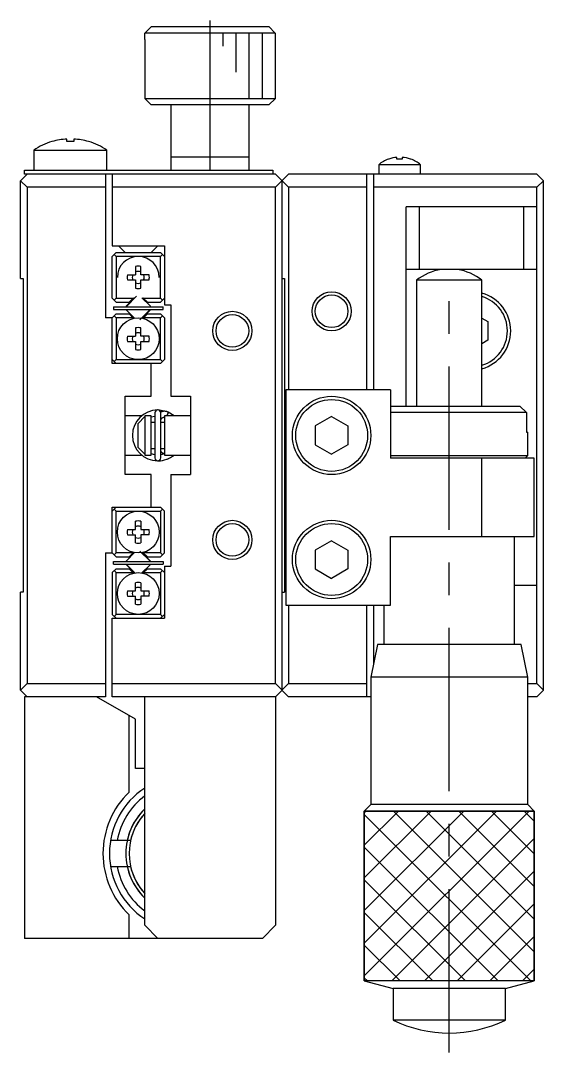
# Model space of a CAD drawing. Extents: x -26 to 379, y 1 to 259.
# Drawn here: x 36.3 to 76.3, y 107.7 to 186.7 of the extents above; entities that cross this region are included whole.
import ezdxf

# ---------------------------------------------------------------- set-up
doc = ezdxf.new("R2010")
doc.units = 0
doc.header["$LTSCALE"] = 10
doc.linetypes.add('CENTER', pattern=[2, 1.25, -0.25, 0.25, -0.25])
doc.layers.get('0').update_dxf_attribs({"linetype": 'CONTINUOUS'})
doc.layers.add('CENTER', color=1, linetype='CENTER')

msp = doc.modelspace()

# ---------------------------------------------------------------- linework, layer by layer
at = {"color": 7, "linetype": 'CONTINUOUS'}
for p, q in [((45.778796, 185.758341), (46.280584, 186.258341)), ((55.746745, 185.758341), (45.778796, 185.758341)), ((45.778796, 185.258341), (45.778796, 185.758341)), ((46.280584, 186.258341), (55.244958, 186.258341)), ((55.244958, 186.258341), (55.746745, 185.758341)), ((55.746745, 185.758341), (55.746745, 185.258341)), ((45.762771, 185.258341), (45.762771, 180.758341)), ((45.762771, 185.258341), (45.778796, 185.258341)), ((55.746745, 185.258341), (55.762771, 185.258341)), ((55.762771, 180.758341), (55.762771, 185.258341)), ((45.762771, 180.758341), (55.762771, 180.758341)), ((45.762771, 180.758341), (46.262771, 180.258341)), ((55.262771, 180.258341), (46.262771, 180.258341)), ((47.762771, 180.258341), (47.762771, 175.258341)), ((53.762771, 175.258341), (53.762771, 180.258341)), ((55.262771, 180.258341), (55.762771, 180.758341)), ((38.663632, 177.451545), (38.660623, 177.457714)), ((39.802771, 177.451545), (39.802771, 177.644802)), ((40.322771, 177.451545), (39.802771, 177.451545)), ((40.322771, 177.644802), (40.322771, 177.451545)), ((41.464918, 177.457714), (41.46191, 177.451545)), ((37.262771, 176.800804), (42.862771, 176.800804)), ((37.262771, 176.800804), (37.262771, 175.258341)), ((42.862771, 175.258341), (42.862771, 176.800804)), ((53.762771, 176.258341), (47.762771, 176.258341)), ((65.062771, 176.109404), (65.062771, 176.242289)), ((65.462771, 176.242289), (65.462771, 176.109404)), ((63.662771, 175.679278), (63.662771, 174.958341)), ((66.862771, 175.679278), (63.662771, 175.679278)), ((64.436635, 176.109404), (64.412771, 176.109404)), ((65.462771, 176.109404), (65.062771, 176.109404)), ((66.112771, 176.109404), (66.088906, 176.109404)), ((66.862771, 174.958341), (66.862771, 175.679278)), ((36.262771, 174.458341), (36.762771, 174.958341)), ((36.562771, 174.958341), (36.562771, 175.258341)), ((36.562771, 175.258341), (55.562771, 175.258341)), ((55.762771, 174.958341), (36.562771, 174.958341)), ((42.762771, 174.958341), (42.762771, 163.958341)), ((43.262771, 174.958341), (43.262771, 169.458341)), ((55.562771, 175.258341), (55.562771, 174.958341)), ((55.762771, 174.958341), (56.762771, 173.958341)), ((55.762771, 173.958341), (56.762771, 174.958341)), ((75.762771, 174.958341), (56.762771, 174.958341)), ((62.762771, 158.458341), (62.762771, 174.958341)), ((63.262771, 174.958341), (63.262771, 158.458341)), ((75.762771, 174.958341), (76.262771, 174.458341)), ((36.262771, 166.958341), (36.262771, 174.458341)), ((36.762771, 173.958341), (36.262771, 174.458341)), ((36.762771, 173.958341), (36.762771, 135.958341)), ((42.762771, 173.958341), (36.762771, 173.958341)), ((55.762771, 173.958341), (43.262771, 173.958341)), ((55.762771, 135.958341), (55.762771, 173.958341)), ((56.262771, 135.458341), (56.262771, 174.458341)), ((62.762771, 173.958341), (56.762771, 173.958341)), ((56.762771, 173.958341), (56.762771, 158.458341)), ((75.762771, 173.958341), (63.262771, 173.958341)), ((75.762771, 173.958341), (76.262771, 174.458341)), ((75.762771, 135.958341), (75.762771, 173.958341)), ((76.262771, 135.458341), (76.262771, 174.458341)), ((65.762771, 157.208341), (65.762771, 172.458341)), ((75.762771, 172.458341), (65.762771, 172.458341)), ((66.762771, 172.458341), (66.762771, 167.658341)), ((74.762771, 167.658341), (74.762771, 172.458341)), ((43.262771, 169.458341), (47.262771, 169.458341)), ((43.762771, 169.458341), (44.262771, 168.958341)), ((46.262771, 168.958341), (46.762771, 169.458341)), ((47.262771, 169.458341), (47.262771, 164.958341)), ((43.562771, 168.958341), (43.262771, 168.658341)), ((43.262771, 165.458341), (43.262771, 168.658341)), ((43.412771, 168.808341), (43.562771, 168.658341)), ((43.562771, 168.958341), (46.962771, 168.958341)), ((43.562771, 168.658341), (43.562771, 165.458341)), ((46.962771, 168.658341), (43.562771, 168.658341)), ((47.262771, 168.658341), (46.962771, 168.958341)), ((46.962771, 168.658341), (47.112771, 168.808341)), ((46.962771, 165.458341), (46.962771, 168.658341)), ((45.062771, 167.884476), (45.062771, 167.258341)), ((45.462771, 167.258341), (45.462771, 167.884476)), ((75.762771, 167.658341), (65.762771, 167.658341)), ((36.262771, 166.958341), (36.462771, 166.958341)), ((36.462771, 166.958341), (36.462771, 142.958341)), ((44.436635, 167.258341), (45.062771, 167.258341)), ((44.436635, 166.858341), (45.062771, 166.858341)), ((45.062771, 166.858341), (45.062771, 166.232205)), ((46.088906, 167.258341), (45.462771, 167.258341)), ((45.462771, 166.858341), (46.088906, 166.858341)), ((45.462771, 166.232205), (45.462771, 166.858341)), ((56.262771, 166.958341), (56.462771, 166.958341)), ((56.462771, 166.958341), (56.462771, 142.958341)), ((71.562767, 166.830832), (66.562775, 166.830832)), ((66.562775, 166.830832), (66.562775, 157.208341)), ((71.562767, 157.208341), (71.562767, 166.830832)), ((43.262771, 165.458341), (43.562771, 165.158341)), ((43.562771, 165.458341), (43.412771, 165.308341)), ((43.562771, 165.458341), (44.863722, 165.458341)), ((43.562771, 165.158341), (44.563722, 165.158341)), ((44.36121, 164.832084), (45.139027, 165.609902)), ((44.977709, 165.483939), (44.36121, 164.86744)), ((44.904378, 165.498996), (44.563718, 165.158345)), ((46.164332, 164.86744), (45.547832, 165.483939)), ((45.961819, 165.158341), (45.621164, 165.498996)), ((45.661819, 165.458341), (46.962771, 165.458341)), ((45.961819, 165.158341), (46.962771, 165.158341)), ((47.112771, 165.308341), (46.962771, 165.458341)), ((47.262771, 165.458341), (46.962771, 165.158341)), ((43.362771, 164.808341), (47.162771, 164.808341)), ((43.362771, 164.808341), (43.362771, 164.608341)), ((43.362771, 164.608341), (47.162771, 164.608341)), ((44.36121, 164.549242), (44.977709, 163.932742)), ((46.164332, 164.584597), (45.386514, 163.806779)), ((45.547832, 163.932742), (46.164332, 164.549242)), ((47.162771, 164.608341), (47.162771, 164.808341)), ((47.262771, 164.958341), (47.762771, 164.958341)), ((47.762771, 164.958341), (47.762771, 157.958341)), ((43.262771, 163.958341), (42.762771, 163.958341)), ((43.562771, 164.258341), (43.262771, 163.958341)), ((43.262771, 160.458341), (43.262771, 163.958341)), ((43.412771, 164.108341), (43.562771, 163.958341)), ((43.562771, 164.258341), (44.563722, 164.258341)), ((43.562771, 163.958341), (43.562771, 160.758341)), ((44.863722, 163.958341), (43.562771, 163.958341)), ((44.904378, 163.917685), (44.563722, 164.258341)), ((45.961819, 164.258341), (45.621164, 163.917686)), ((46.962771, 163.958341), (45.661819, 163.958341)), ((45.961819, 164.258341), (46.962771, 164.258341)), ((47.262771, 163.958341), (46.962771, 164.258341)), ((46.962771, 163.958341), (47.112771, 164.108341)), ((46.962771, 160.758341), (46.962771, 163.958341)), ((47.262771, 163.958341), (47.262771, 160.758341)), ((71.562767, 163.939838), (72.012771, 163.680028)), ((72.012771, 163.680028), (72.012771, 162.236653)), ((45.062771, 163.184476), (45.062771, 162.558341)), ((45.462771, 162.558341), (45.462771, 163.184476)), ((44.436635, 162.558341), (45.062771, 162.558341)), ((44.436635, 162.158341), (45.062771, 162.158341)), ((45.062771, 162.158341), (45.062771, 161.532205)), ((46.088906, 162.558341), (45.462771, 162.558341)), ((45.462771, 162.158341), (46.088906, 162.158341)), ((45.462771, 161.532205), (45.462771, 162.158341)), ((72.012771, 162.236653), (71.562767, 161.976843)), ((43.262771, 160.758341), (43.562771, 160.458341)), ((46.962771, 160.458341), (43.262771, 160.458341)), ((43.562771, 160.758341), (43.412771, 160.608341)), ((43.562771, 160.758341), (46.962771, 160.758341)), ((46.262771, 157.958341), (46.262771, 160.458341)), ((47.112771, 160.608341), (46.962771, 160.758341)), ((47.262771, 160.758341), (46.962771, 160.458341)), ((44.262771, 157.958341), (46.262771, 157.958341)), ((44.262771, 151.958341), (44.262771, 157.958341)), ((47.762771, 157.958341), (49.262771, 157.958341)), ((49.262771, 157.958341), (49.262771, 151.958341)), ((56.562771, 158.458341), (56.562771, 141.958341)), ((64.562771, 158.458341), (56.562771, 158.458341)), ((64.562771, 158.458341), (64.562771, 153.208341)), ((64.562771, 157.208341), (74.471098, 157.208341)), ((74.471098, 157.208341), (74.978851, 156.708341)), ((45.519736, 156.458341), (44.262771, 156.458341)), ((45.262771, 155.874856), (45.762771, 156.404024)), ((46.262771, 156.458341), (45.762771, 156.458341)), ((45.762771, 156.458341), (45.762771, 153.458341)), ((46.262768, 156.373495), (46.537713, 156.442494)), ((46.262771, 153.458341), (46.262771, 156.458341)), ((46.537771, 156.683341), (46.537771, 153.233341)), ((47.551463, 156.740359), (46.792469, 156.906788)), ((46.988909, 156.752545), (46.978153, 156.748081)), ((46.987771, 153.233341), (46.987771, 156.683341)), ((47.022361, 156.765146), (46.988909, 156.752545)), ((47.056388, 156.776057), (47.022361, 156.765146)), ((47.090906, 156.785254), (47.056388, 156.776057)), ((47.125831, 156.792714), (47.090906, 156.785254)), ((47.161078, 156.798419), (47.125831, 156.792714)), ((47.196561, 156.802356), (47.161078, 156.798419)), ((47.232193, 156.804514), (47.196561, 156.802356)), ((47.267888, 156.804889), (47.232193, 156.804514)), ((47.262771, 156.458341), (47.262771, 153.458341)), ((49.262771, 156.458341), (47.262771, 156.458341)), ((47.303559, 156.803479), (47.267888, 156.804889)), ((47.339118, 156.800288), (47.303559, 156.803479)), ((47.37448, 156.795322), (47.339118, 156.800288)), ((47.409556, 156.788594), (47.37448, 156.795322)), ((47.444263, 156.780119), (47.409556, 156.788594)), ((47.478514, 156.769916), (47.444263, 156.780119)), ((47.457917, 156.474184), (47.450178, 156.458341)), ((47.465627, 156.490464), (47.457917, 156.474184)), ((47.552042, 156.74016), (47.46085, 156.458339)), ((47.473255, 156.507069), (47.465627, 156.490464)), ((47.480751, 156.523889), (47.473255, 156.507069)), ((47.512224, 156.758012), (47.478514, 156.769916)), ((47.488064, 156.54081), (47.480751, 156.523889)), ((47.495145, 156.557719), (47.488064, 156.54081)), ((47.501946, 156.574502), (47.495145, 156.557719)), ((47.508422, 156.591047), (47.501946, 156.574502)), ((47.514529, 156.607242), (47.508422, 156.591047)), ((47.543577, 156.745193), (47.512224, 156.758012)), ((47.520227, 156.622979), (47.514529, 156.607242)), ((47.525476, 156.638152), (47.520227, 156.622979)), ((47.530242, 156.652658), (47.525476, 156.638152)), ((47.534493, 156.666402), (47.530242, 156.652658)), ((47.5382, 156.679289), (47.534493, 156.666402)), ((47.541338, 156.691234), (47.5382, 156.679289)), ((47.543886, 156.702156), (47.541338, 156.691234)), ((47.541855, 156.745564), (47.544292, 156.744796)), ((48.006395, 156.458365), (47.543012, 156.744121)), ((47.545827, 156.711983), (47.543886, 156.702156)), ((47.544292, 156.744796), (47.546119, 156.742646)), ((47.547148, 156.720647), (47.545827, 156.711983)), ((47.546119, 156.742646), (47.547324, 156.739128)), ((47.547841, 156.728092), (47.547148, 156.720647)), ((47.547324, 156.739128), (47.5479, 156.734266)), ((47.5479, 156.734266), (47.547841, 156.728092)), ((47.576073, 156.729284), (47.551463, 156.740359)), ((60.062771, 156.401716), (58.812771, 155.680028)), ((60.062771, 156.401716), (61.312771, 155.680028)), ((74.978851, 156.708341), (64.562771, 156.708341)), ((74.978851, 156.708341), (74.978851, 155.208341)), ((45.262771, 154.041825), (45.262771, 155.874856)), ((46.537771, 155.958341), (46.262771, 155.958341)), ((46.987771, 156.079834), (46.988069, 156.092594)), ((47.262771, 155.958341), (46.987771, 155.958341)), ((46.988069, 156.092594), (46.989012, 156.106031)), ((46.989012, 156.106031), (46.990599, 156.119406)), ((46.990599, 156.119406), (46.992826, 156.132687)), ((46.992826, 156.132687), (46.995689, 156.145845)), ((46.995689, 156.145845), (46.999181, 156.158849)), ((46.999181, 156.158849), (47.003296, 156.17167)), ((47.003296, 156.17167), (47.008024, 156.184277)), ((47.008024, 156.184277), (47.013356, 156.196642)), ((47.013356, 156.196642), (47.019281, 156.208735)), ((47.019281, 156.208735), (47.025788, 156.220529)), ((47.025788, 156.220529), (47.032862, 156.231994)), ((47.032862, 156.231994), (47.04049, 156.243103)), ((47.04049, 156.243103), (47.048655, 156.253829)), ((47.048655, 156.253829), (47.05734, 156.264144)), ((47.05734, 156.264144), (47.066527, 156.274024)), ((47.066527, 156.274024), (47.076195, 156.283441)), ((47.076195, 156.283441), (47.086324, 156.292372)), ((47.086324, 156.292372), (47.096892, 156.300792)), ((47.096892, 156.300792), (47.107874, 156.308678)), ((47.107874, 156.308678), (47.119245, 156.316009)), ((47.119245, 156.316009), (47.130978, 156.322762)), ((47.130978, 156.322762), (47.143046, 156.328919)), ((47.143046, 156.328919), (47.15542, 156.33446)), ((47.15542, 156.33446), (47.168067, 156.339368)), ((47.168067, 156.339368), (47.180958, 156.343628)), ((47.180958, 156.343628), (47.194059, 156.347226)), ((47.194059, 156.347226), (47.207335, 156.35015)), ((47.207335, 156.35015), (47.220751, 156.35239)), ((47.220751, 156.35239), (47.234273, 156.353937)), ((47.234273, 156.353937), (47.247863, 156.354787)), ((47.247863, 156.354787), (47.261483, 156.354934)), ((47.261483, 156.354934), (47.262772, 156.354912)), ((58.812771, 155.680028), (58.812771, 154.236653)), ((61.312771, 155.680028), (61.312771, 154.236653)), ((74.978851, 155.208341), (75.062771, 155.208341)), ((75.062771, 153.408341), (75.062771, 155.208341)), ((45.762771, 153.512657), (45.262771, 154.041825)), ((58.812771, 154.236653), (60.062771, 153.514965)), ((61.312771, 154.236653), (60.062771, 153.514965)), ((44.262771, 153.458341), (45.519992, 153.458341)), ((45.762771, 153.458341), (46.262771, 153.458341)), ((46.537716, 153.474418), (46.262642, 153.54301)), ((46.262771, 153.958341), (46.537771, 153.958341)), ((46.987771, 153.958341), (47.262771, 153.958341)), ((46.987868, 153.829631), (46.987771, 153.836847)), ((47.262832, 153.543206), (46.987807, 153.474143)), ((46.988546, 153.816174), (46.987868, 153.829631)), ((46.989869, 153.802761), (46.988546, 153.816174)), ((46.991836, 153.789424), (46.989869, 153.802761)), ((46.994444, 153.776193), (46.991836, 153.789424)), ((46.997686, 153.763099), (46.994444, 153.776193)), ((47.001557, 153.750172), (46.997686, 153.763099)), ((47.006051, 153.737442), (47.001557, 153.750172)), ((47.011158, 153.72494), (47.006051, 153.737442)), ((47.016868, 153.712695), (47.011158, 153.72494)), ((47.02317, 153.700736), (47.016868, 153.712695)), ((47.030051, 153.689094), (47.02317, 153.700736)), ((47.037499, 153.677797), (47.030051, 153.689094)), ((47.045496, 153.666874), (47.037499, 153.677797)), ((47.054026, 153.656352), (47.045496, 153.666874)), ((47.063072, 153.646259), (47.054026, 153.656352)), ((47.072613, 153.636621), (47.063072, 153.646259)), ((47.082627, 153.627466), (47.072613, 153.636621)), ((47.093093, 153.618817), (47.082627, 153.627466)), ((47.103987, 153.6107), (47.093093, 153.618817)), ((47.115281, 153.603136), (47.103987, 153.6107)), ((47.126949, 153.59615), (47.115281, 153.603136)), ((47.138962, 153.58976), (47.126949, 153.59615)), ((47.151291, 153.583987), (47.138962, 153.58976)), ((47.163902, 153.578848), (47.151291, 153.583987)), ((47.176765, 153.574359), (47.163902, 153.578848)), ((47.189844, 153.570534), (47.176765, 153.574359)), ((47.203105, 153.567385), (47.189844, 153.570534)), ((47.216512, 153.564923), (47.203105, 153.567385)), ((47.230029, 153.563154), (47.216512, 153.564923)), ((47.243617, 153.562084), (47.230029, 153.563154)), ((47.257241, 153.561717), (47.243617, 153.562084)), ((47.262773, 153.561769), (47.257241, 153.561717)), ((47.262771, 153.458341), (49.262771, 153.458341)), ((64.562771, 153.408341), (75.062771, 153.408341)), ((74.862771, 153.208341), (75.062771, 153.408341)), ((47.480913, 153.146675), (47.543577, 153.171488)), ((47.53903, 153.171633), (47.541855, 153.171117)), ((47.541855, 153.171117), (47.541464, 153.172032)), ((47.543577, 153.171488), (47.541855, 153.171117)), ((47.543267, 153.172672), (47.564657, 153.182177)), ((47.544404, 153.171964), (47.543577, 153.171488)), ((75.562771, 153.208341), (64.562771, 153.208341)), ((71.562771, 147.208341), (71.562771, 153.208341)), ((75.562771, 147.208341), (75.562771, 153.208341)), ((46.262771, 151.958341), (44.262771, 151.958341)), ((46.262771, 149.458341), (46.262771, 151.958341)), ((47.762771, 151.958341), (47.762771, 144.958341)), ((47.762771, 151.958341), (49.262771, 151.958341)), ((43.262771, 145.958341), (43.262771, 149.458341)), ((43.262771, 149.458341), (46.962771, 149.458341)), ((43.562771, 149.458341), (43.262771, 149.158341)), ((43.562771, 149.158341), (43.412771, 149.308341)), ((47.262771, 149.158341), (46.962771, 149.458341)), ((47.112771, 149.308341), (46.962771, 149.158341)), ((43.562771, 145.958341), (43.562771, 149.158341)), ((43.562771, 149.158341), (46.962771, 149.158341)), ((46.962771, 149.158341), (46.962771, 145.958341)), ((47.262771, 145.958341), (47.262771, 149.158341)), ((44.436635, 147.758341), (45.062771, 147.758341)), ((45.062771, 147.758341), (45.062771, 148.384476)), ((45.462771, 148.384476), (45.462771, 147.758341)), ((45.462771, 147.758341), (46.088906, 147.758341)), ((44.436635, 147.358341), (45.062771, 147.358341)), ((45.062771, 146.732205), (45.062771, 147.358341)), ((46.088906, 147.358341), (45.462771, 147.358341)), ((45.462771, 147.358341), (45.462771, 146.732205)), ((60.062771, 146.901716), (58.812771, 146.180028)), ((60.062771, 146.901716), (61.312771, 146.180028)), ((64.562771, 141.958341), (64.562771, 147.208341)), ((64.562771, 147.208341), (75.562771, 147.208341)), ((74.062771, 138.958341), (74.062771, 147.208341)), ((46.164332, 145.332084), (45.386514, 146.109902)), ((58.812771, 146.180028), (58.812771, 144.736653)), ((61.312771, 146.180028), (61.312771, 144.736653)), ((42.762771, 145.958341), (43.262771, 145.958341)), ((42.762771, 145.958341), (42.762771, 134.958341)), ((43.562771, 145.658341), (43.262771, 145.958341)), ((43.412771, 145.808341), (43.562771, 145.958341)), ((44.863722, 145.958341), (43.562771, 145.958341)), ((43.562771, 145.658341), (44.563722, 145.658341)), ((44.977709, 145.983939), (44.36121, 145.36744)), ((44.904378, 145.998997), (44.563722, 145.658341)), ((46.164332, 145.36744), (45.547832, 145.983939)), ((45.961819, 145.658341), (45.621164, 145.998996)), ((46.962771, 145.958341), (45.661819, 145.958341)), ((45.961819, 145.658341), (46.962771, 145.658341)), ((46.962771, 145.958341), (47.112771, 145.808341)), ((47.262771, 145.958341), (46.962771, 145.658341)), ((43.562771, 144.758341), (43.262771, 144.458341)), ((43.362771, 145.108341), (43.362771, 145.308341)), ((43.362771, 145.308341), (47.162771, 145.308341)), ((43.362771, 145.108341), (47.162771, 145.108341)), ((43.562771, 144.458341), (43.412771, 144.608341)), ((43.562771, 144.758341), (44.563722, 144.758341)), ((44.36121, 145.084597), (45.007897, 144.43791)), ((44.36121, 145.049242), (44.977709, 144.432742)), ((44.904378, 144.417685), (44.563722, 144.758341)), ((45.547832, 144.432742), (46.164332, 145.049242)), ((45.961815, 144.758345), (45.621164, 144.417685)), ((45.961819, 144.758341), (46.962771, 144.758341)), ((47.262771, 144.458341), (46.962771, 144.758341)), ((47.112771, 144.608341), (46.962771, 144.458341)), ((47.162771, 145.308341), (47.162771, 145.108341)), ((47.262771, 144.958341), (47.262771, 140.958341)), ((47.262771, 144.958341), (47.762771, 144.958341)), ((58.812771, 144.736653), (60.062771, 144.014965)), ((61.312771, 144.736653), (60.062771, 144.014965)), ((43.262771, 144.458341), (43.262771, 141.258341)), ((43.562771, 141.258341), (43.562771, 144.458341)), ((43.562771, 144.458341), (44.863722, 144.458341)), ((45.661819, 144.458341), (46.962771, 144.458341)), ((46.962771, 144.458341), (46.962771, 141.258341)), ((36.262771, 135.458341), (36.262771, 142.958341)), ((36.462771, 142.958341), (36.262771, 142.958341)), ((44.436635, 143.058341), (45.062771, 143.058341)), ((45.062771, 143.058341), (45.062771, 143.684476)), ((45.462771, 143.684476), (45.462771, 143.058341)), ((45.462771, 143.058341), (46.088906, 143.058341)), ((56.262771, 142.958341), (56.462771, 142.958341)), ((75.762771, 143.458341), (74.062771, 143.458341)), ((44.436635, 142.658341), (45.062771, 142.658341)), ((45.062771, 142.032205), (45.062771, 142.658341)), ((46.088906, 142.658341), (45.462771, 142.658341)), ((45.462771, 142.658341), (45.462771, 142.032205)), ((56.562771, 141.958341), (64.562771, 141.958341)), ((56.762771, 141.958341), (56.762771, 135.958341)), ((62.762771, 134.958341), (62.762771, 141.958341)), ((63.262771, 141.958341), (63.262771, 137.458323)), ((64.062771, 141.958341), (64.062771, 138.958341)), ((43.562771, 140.958341), (43.262771, 141.258341)), ((43.262771, 140.958341), (47.262771, 140.958341)), ((43.262771, 134.958341), (43.262771, 140.958341)), ((43.412771, 141.108341), (43.562771, 141.258341)), ((46.962771, 141.258341), (43.562771, 141.258341)), ((46.962771, 141.258341), (47.112771, 141.108341)), ((47.262771, 141.258341), (46.962771, 140.958341)), ((63.562774, 138.958341), (63.062775, 136.458342)), ((74.562768, 138.958341), (63.562774, 138.958341)), ((75.062767, 136.458342), (74.562768, 138.958341)), ((36.262771, 135.458341), (36.762771, 135.958341)), ((36.762771, 135.958341), (42.762771, 135.958341)), ((43.262771, 135.958341), (55.762771, 135.958341)), ((56.762771, 135.958341), (55.762771, 134.958341)), ((56.762771, 134.958341), (55.762771, 135.958341)), ((56.762771, 135.958341), (62.762771, 135.958341)), ((75.062767, 136.458342), (63.062775, 136.458342)), ((63.062775, 136.458342), (63.062775, 126.708337)), ((75.062767, 126.708337), (75.062767, 136.458342)), ((75.062767, 135.958341), (75.762771, 135.958341)), ((76.262771, 135.458341), (75.762771, 135.958341)), ((36.762771, 134.958341), (36.262771, 135.458341)), ((76.262771, 135.458341), (75.762771, 134.958341)), ((36.562771, 134.958341), (36.562771, 116.458341)), ((42.762771, 134.958341), (36.562771, 134.958341)), ((45.062771, 133.22629), (42.062771, 134.95834)), ((55.762771, 134.958341), (43.262771, 134.958341)), ((45.762771, 117.458341), (45.762771, 134.958341)), ((55.762771, 134.958341), (55.762771, 117.458341)), ((63.062775, 134.958341), (56.762771, 134.958341)), ((75.762771, 134.958341), (75.062767, 134.958341)), ((44.562771, 127.648756), (44.562771, 133.514965)), ((45.062771, 129.458341), (45.062771, 133.22629)), ((45.762771, 129.458341), (45.062771, 129.458341)), ((63.062775, 126.708337), (62.562772, 126.208335)), ((75.062767, 126.708337), (63.062775, 126.708337)), ((75.56277, 126.208335), (75.062767, 126.708337)), ((44.675289, 123.958341), (43.146691, 123.958341)), ((43.146691, 121.958341), (44.675289, 121.958341)), ((44.562771, 116.458341), (44.562771, 118.267925)), ((45.762771, 117.458341), (46.762771, 116.458341)), ((55.762771, 117.458341), (54.762771, 116.458341)), ((54.762771, 116.458341), (36.562771, 116.458341)), ((62.562772, 113.208334), (64.762771, 112.618846)), ((73.362771, 112.618846), (75.56277, 113.208334)), ((73.362771, 112.618846), (64.762771, 112.618846)), ((64.762771, 112.618846), (64.762771, 110.208335)), ((73.362771, 110.208335), (73.362771, 112.618846)), ((73.362771, 110.208335), (64.762771, 110.208335))]:
    msp.add_line(p, q, dxfattribs=at)
at = {"color": 3, "linetype": 'CONTINUOUS'}
for p, q in [((51.762771, 184.758341), (51.762771, 185.758341)), ((52.762771, 182.758341), (52.762771, 185.758341)), ((53.762771, 180.758341), (53.762771, 185.758341)), ((54.762771, 180.758341), (54.762771, 185.758341)), ((75.56277, 126.208335), (62.562772, 126.208335)), ((62.562772, 126.208335), (62.562772, 113.208334)), ((62.562772, 126.092205), (62.678901, 126.208335)), ((62.562772, 123.592205), (65.178901, 126.208335)), ((62.562772, 121.092205), (67.678901, 126.208335)), ((62.562772, 118.592205), (70.178901, 126.208335)), ((62.562772, 116.092205), (72.678901, 126.208335)), ((62.562772, 113.592205), (75.178901, 126.208335)), ((62.562772, 113.208334), (62.562772, 126.208335)), ((62.562772, 126.208335), (75.56277, 126.208335)), ((62.562772, 125.94112), (75.295558, 113.208334)), ((64.795557, 126.208335), (75.56277, 115.441122)), ((67.295557, 126.208335), (75.56277, 117.941122)), ((69.795557, 126.208335), (75.56277, 120.441122)), ((72.295557, 126.208335), (75.56277, 122.941122)), ((74.795557, 126.208335), (75.56277, 125.441122)), ((75.56277, 113.208334), (75.56277, 126.208335)), ((75.56277, 126.208335), (75.56277, 113.208334)), ((64.6789, 113.208334), (75.56277, 124.092203)), ((62.562772, 123.44112), (72.795558, 113.208334)), ((62.562772, 120.94112), (70.295558, 113.208334)), ((67.1789, 113.208334), (75.56277, 121.592203)), ((69.6789, 113.208334), (75.56277, 119.092203)), ((62.562772, 118.44112), (67.795558, 113.208334)), ((72.1789, 113.208334), (75.56277, 116.592203)), ((62.562772, 115.94112), (65.295558, 113.208334)), ((74.6789, 113.208334), (75.56277, 114.092203)), ((62.562772, 113.44112), (62.795558, 113.208334)), ((75.56277, 113.208334), (62.562772, 113.208334)), ((75.56277, 113.208334), (62.562772, 113.208334))]:
    msp.add_line(p, q, dxfattribs=at)
for centre in [(60.062771, 164.458341), (52.462771, 162.958341), (52.462771, 146.958341)]:
    msp.add_circle(centre, 1.5, dxfattribs=at)
at = {"color": 7, "linetype": 'CONTINUOUS'}
for centre, radius in [((60.062771, 164.458341), 1.25), ((45.262771, 162.358341), 1.6), ((52.462771, 162.958341), 1.25), ((60.062771, 154.958341), 3), ((60.062771, 154.958341), 2.75), ((45.262771, 147.558341), 1.6), ((52.462771, 146.958341), 1.25), ((60.062771, 145.458341), 3), ((60.062771, 145.458341), 2.75), ((45.262771, 142.858341), 1.6)]:
    msp.add_circle(centre, radius, dxfattribs=at)
for centre, radius, start, end in [((40.062771, 172.658341), 5, 106.285843, 124.055798), ((40.062771, 172.658341), 4.993235, 92.984767, 106.272555), ((40.062771, 172.658341), 4.993235, 73.727445, 87.015233), ((40.062771, 172.658341), 5, 55.944202, 73.714157), ((65.262771, 173.758341), 2.491987, 94.603352, 109.360864), ((65.262771, 173.758341), 2.491987, 70.639136, 85.396648), ((65.262771, 173.758341), 2.5, 109.876874, 129.79182), ((65.262771, 173.758341), 2.5, 50.208181, 70.123126), ((45.262771, 167.058341), 1.6, 0, 180), ((45.262771, 167.058341), 0.85, 76.391039, 103.608961), ((45.262771, 167.058341), 0.459295, 64.186081, 115.813919), ((69.062768, 163.708336), 3.999997, 99.067999, 128.682174), ((69.062768, 163.708336), 3.999997, 51.317796, 80.932001), ((45.262771, 167.058341), 0.85, 166.391039, 193.608961), ((45.262771, 167.058341), 0.459295, 154.186081, 205.813919), ((45.262771, 167.058341), 0.459295, 244.186081, 295.813919), ((45.262771, 167.058341), 0.459295, 334.186081, 25.813919), ((45.262771, 167.058341), 0.85, 346.391039, 13.608961), ((45.262771, 167.058341), 0.85, 256.391039, 283.608961), ((70.762771, 162.958341), 3, 285.465931, 74.53407), ((70.762771, 162.958341), 2.75, 286.912302, 73.087698), ((44.502631, 164.726018), 0.2, 135, 155.693883), ((44.502631, 164.690663), 0.2, 204.306117, 225), ((44.502631, 164.690663), 0.2, 135, 143.957276), ((46.022911, 164.726018), 0.2, 24.306117, 45), ((46.022911, 164.690663), 0.2, 315, 335.693884), ((46.022911, 164.726018), 0.2, 315, 323.957276), ((45.262771, 162.358341), 0.85, 76.391039, 103.608961), ((45.262771, 162.358341), 0.459295, 64.186081, 115.813919), ((45.262771, 162.358341), 0.85, 166.391039, 193.608961), ((45.262771, 162.358341), 0.459295, 154.186081, 205.813919), ((45.262771, 162.358341), 0.459295, 244.186081, 295.813919), ((45.262771, 162.358341), 0.459295, 334.186081, 25.813919), ((45.262771, 162.358341), 0.85, 346.391039, 13.608961), ((45.262771, 162.358341), 0.85, 256.391039, 283.608961), ((46.762706, 154.958399), 1.948674, 90.747257, 269.157427), ((46.762771, 156.683341), 0.225, 0, 180), ((46.762771, 153.233341), 0.225, 180, 0), ((46.760816, 154.963646), 1.954022, 270.933851, 309.610735), ((45.262771, 147.558341), 0.85, 166.391039, 193.608961), ((45.262771, 147.558341), 0.459295, 154.186081, 205.813919), ((45.262771, 147.558341), 0.85, 76.391039, 103.608961), ((45.262771, 147.558341), 0.459295, 64.186081, 115.813919), ((45.262771, 147.558341), 0.459295, 334.186081, 25.813919), ((45.262771, 147.558341), 0.85, 346.391039, 13.608961), ((45.262771, 147.558341), 0.459295, 244.186081, 295.813919), ((45.262771, 147.558341), 0.85, 256.391039, 283.608961), ((44.502631, 145.226018), 0.2, 135, 155.693883), ((46.022911, 145.226018), 0.2, 24.306116, 45), ((46.022911, 145.190663), 0.2, 36.042724, 45), ((44.502631, 145.190663), 0.2, 204.306117, 225), ((44.502631, 145.226018), 0.2, 216.042724, 225), ((46.022911, 145.190663), 0.2, 315, 335.693883), ((45.262771, 142.858341), 0.85, 166.391039, 193.608961), ((45.262771, 142.858341), 0.459295, 154.186081, 205.813919), ((45.262771, 142.858341), 0.85, 76.391039, 103.608961), ((45.262771, 142.858341), 0.459295, 64.186081, 115.813919), ((45.262771, 142.858341), 0.459295, 334.186081, 25.813919), ((45.262771, 142.858341), 0.85, 346.391039, 13.608961), ((45.262771, 142.858341), 0.459295, 244.186081, 295.813919), ((45.262771, 142.858341), 0.85, 256.391039, 283.608961), ((49.062771, 122.958341), 6, 123.367013, 236.632987), ((49.062771, 122.958341), 6.5, 133.813061, 226.186939), ((49.062771, 122.958341), 5.5, 126.869898, 169.524319), ((49.062771, 122.958341), 4.75, 134.006251, 225.993749), ((49.062771, 122.958341), 4.5, 137.166572, 167.160412), ((49.062771, 122.958341), 5.5, 190.475682, 233.130102), ((49.062771, 122.958341), 4.5, 192.839589, 222.833428), ((69.062769, 118.953335), 9.745001, 243.816215, 296.183797)]:
    msp.add_arc(centre, radius, start, end, dxfattribs=at)
at = {"color": 3, "linetype": 'CONTINUOUS'}
for start, end in [(134.006251, 167.846803), (192.153198, 225.993749)]:
    msp.add_arc((49.062771, 122.958341), 4.75, start, end, dxfattribs=at)
at = {"color": 4, "linetype": 'CONTINUOUS'}
msp.add_arc((49.062771, 122.958341), 4.5, 137.166572, 222.833428, dxfattribs=at)
at = {"layer": 'CENTER', "color": 1, "linetype": 'CENTER'}
for p, q in [((50.762771, 175.258341), (50.762771, 186.708341)), ((69.062771, 107.733337), (69.062771, 167.658341))]:
    msp.add_line(p, q, dxfattribs=at)

doc.saveas('drawing.dxf')
